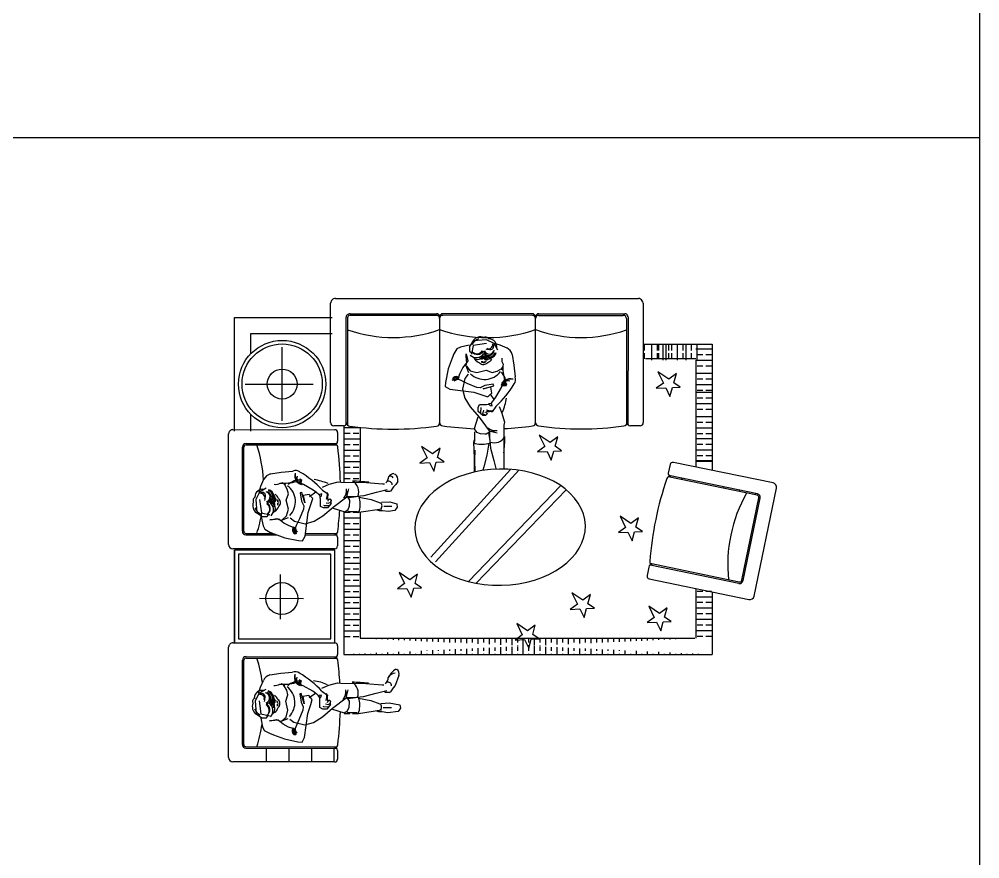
# Model space of a CAD drawing. Header units: millimetres. Extents: x -30782 to 40110, y 35885 to 73818.
# Drawn here: x 34713 to 40110, y 59161 to 63880 of the extents above; entities that cross this region are included whole.
import ezdxf

# ---------------------------------------------------------------- set-up
doc = ezdxf.new("R2010")
doc.units = ezdxf.units.MM
doc.layers.add('www.cad-blocks.net', color=7, linetype='Continuous')

# ---------------------------------------------------------------- blocks, each defined once
blk = doc.blocks.new('A$C6974106A')
h = blk.add_hatch()
h.set_pattern_fill('BRASS', color=256, scale=10, angle=180, style=0)
h.set_pattern_definition([(180, (3011.95, -3920.034), (-8e-15, -63.5), []), (180, (3011.95, -3951.784), (-8e-15, -63.5), [31.75, -15.875])])
edge = h.paths.add_edge_path()
edge.add_line((1910.4, 739.1), (1910.4, 2620.5))
edge.add_line((2001.1, 648.3), (2001.1, 2716.5))
for p, q in [((1674, 2952.8), (1066.4, 3078.6)), ((1037.4, 3059.6), (921.6, 2499.8)), ((1098.5, 2971.9), (995.3, 2473.5)), ((1106.5, 2970.2), (1003.1, 2470.9)), ((1584.7, 2883.8), (1120.9, 2979.7)), ((1586.3, 2891.7), (1122.6, 2987.7)), ((1104.4, 2960.1), (1096.4, 2961.8)), ((1577.2, 2364.1), (1693, 2923.9)), ((1086, 2871.3), (1078, 2872.9)), ((1594.2, 2869.3), (1490.8, 2369.9)), ((1602.2, 2867.6), (1499, 2369.3)), ((1067.6, 2782.4), (1059.6, 2784.1)), ((257.4, 2716.5), (966.4, 2716.5)), ((257.4, 2335.8), (257.4, 2716.5)), ((285.4, 2716.5), (285.4, 2625.8)), ((317.1, 2712.9), (317.1, 2681.1)), ((348.9, 2716.5), (348.9, 2625.8)), ((380.6, 2712.9), (380.6, 2681.1)), ((422.1, 2716.5), (422.1, 2625.8)), ((453.9, 2712.9), (453.9, 2681.1)), ((485.6, 2716.5), (485.6, 2625.8)), ((517.4, 2712.9), (517.4, 2681.1)), ((529.2, 2716.5), (529.2, 2625.8)), ((561, 2712.9), (561, 2681.1)), ((592.7, 2716.5), (592.7, 2625.8)), ((624.5, 2712.9), (624.5, 2681.1)), ((665.9, 2716.5), (665.9, 2625.8)), ((697.7, 2712.9), (697.7, 2681.1)), ((729.4, 2716.5), (729.4, 2625.8)), ((761.2, 2712.9), (761.2, 2681.1)), ((788.7, 2716.5), (788.7, 2625.8)), ((820.4, 2712.9), (820.4, 2681.1)), ((853, 2716.5), (853, 2625.8)), ((884.7, 2712.9), (884.7, 2681.1)), ((912.2, 2716.5), (912.2, 2625.8)), ((916.5, 2716.5), (916.5, 2625.8)), ((1646.7, 2712.9), (1646.7, 2681.1)), ((1650.1, 2716.5), (2001.1, 2716.5)), ((1678.5, 2716.5), (1678.5, 2625.8)), ((1710.2, 2712.9), (1710.2, 2681.1)), ((1742, 2716.5), (1742, 2625.8)), ((1773.7, 2712.9), (1773.7, 2681.1)), ((1805.5, 2716.5), (1805.5, 2625.8)), ((1837.2, 2712.9), (1837.2, 2681.1)), ((1869, 2716.5), (1869, 2625.8)), ((1900.7, 2712.9), (1900.7, 2681.1)), ((2001.1, 648.3), (2001.1, 2716.5)), ((317.1, 2665.2), (317.1, 2633.5)), ((380.6, 2665.2), (380.6, 2633.5)), ((453.9, 2665.2), (453.9, 2633.5)), ((517.4, 2665.2), (517.4, 2633.5)), ((561, 2665.2), (561, 2633.5)), ((624.5, 2665.2), (624.5, 2633.5)), ((697.7, 2665.2), (697.7, 2633.5)), ((761.2, 2665.2), (761.2, 2633.5)), ((820.4, 2665.2), (820.4, 2633.5)), ((884.7, 2665.2), (884.7, 2633.5)), ((1646.7, 2665.2), (1646.7, 2633.5)), ((1710.2, 2665.2), (1710.2, 2633.5)), ((1773.7, 2665.2), (1773.7, 2633.5)), ((1837.2, 2665.2), (1837.2, 2633.5)), ((1900.7, 2665.2), (1900.7, 2633.5)), ((257.4, 2632), (348.1, 2632)), ((261, 2600.3), (292.7, 2600.3)), ((308.6, 2600.3), (340.3, 2600.3)), ((337.3, 2343.7), (337.3, 2625.8)), ((348.1, 2625.8), (947.6, 2625.8)), ((1631.3, 2625.8), (1910.4, 2625.8)), ((1910.4, 739.1), (1910.4, 2620.5)), ((257.4, 2568.5), (348.1, 2568.5)), ((261, 2552), (292.7, 2552)), ((308.6, 2552), (340.3, 2552)), ((499.5, 2538.4), (474.4, 2502)), ((501.5, 2494.4), (499.5, 2538.4)), ((1019.1, 2547.8), (1011.1, 2549.5)), ((257.4, 2520.3), (348.1, 2520.3)), ((261, 2488.5), (292.7, 2488.5)), ((308.6, 2488.5), (340.3, 2488.5)), ((474.4, 2502), (422.5, 2516.6)), ((422.5, 2516.6), (454.4, 2473)), ((551.9, 2480.3), (501.5, 2494.4)), ((1816.6, 2486.7), (1791.5, 2450.3)), ((1818.6, 2442.7), (1816.6, 2486.7)), ((257.4, 2456.8), (348.1, 2456.8)), ((257.4, 2439.4), (348.1, 2439.4)), ((261, 2471.1), (292.7, 2471.1)), ((308.6, 2471.1), (340.3, 2471.1)), ((454.4, 2473), (412.7, 2412.5)), ((412.7, 2412.5), (476.1, 2443.4)), ((476.1, 2443.4), (505.6, 2403.1)), ((503.2, 2456.6), (551.9, 2480.3)), ((505.6, 2403.1), (503.2, 2456.6)), ((934.3, 2480.5), (982.2, 2470.6)), ((1739.6, 2464.8), (1771.5, 2421.3)), ((1791.5, 2450.3), (1739.6, 2464.8)), ((1869, 2428.6), (1818.6, 2442.7)), ((257.4, 2375.9), (348.1, 2375.9)), ((261, 2415.3), (292.7, 2415.3)), ((261, 2407.6), (292.7, 2407.6)), ((308.6, 2415.3), (340.3, 2415.3)), ((308.6, 2407.6), (340.3, 2407.6)), ((1771.5, 2421.3), (1729.8, 2360.7)), ((1729.8, 2360.7), (1793.2, 2391.6)), ((1793.2, 2391.6), (1822.7, 2351.3)), ((1820.3, 2404.8), (1869, 2428.6)), ((1822.7, 2351.3), (1820.3, 2404.8)), ((26.3, 2330.4), (697.6, 2330.4)), ((261, 2334.4), (292.7, 2334.4)), ((308.6, 2334.4), (340.3, 2334.4)), ((1310.5, 2325.8), (1285.4, 2289.4)), ((1312.4, 2281.8), (1310.5, 2325.8)), ((1509.9, 2361.4), (1557.9, 2351.4)), ((0, 600.9), (0.2, 2303.4)), ((715.8, 2312.2), (715.8, 2258)), ((1233.5, 2303.9), (1265.4, 2260.4)), ((1285.4, 2289.4), (1233.5, 2303.9)), ((1362.9, 2267.7), (1312.4, 2281.8)), ((1314.1, 2243.9), (1362.9, 2267.7)), ((86.3, 1743.4), (86.3, 2226.3)), ((95.4, 1743), (95.4, 2217.2)), ((104.5, 2244.5), (708.9, 2244.4)), ((113.6, 2235.4), (710, 2235.3)), ((1265.4, 2260.4), (1223.6, 2199.8)), ((1223.6, 2199.8), (1287.1, 2230.7)), ((1287.1, 2230.7), (1316.6, 2190.4)), ((1316.6, 2190.4), (1314.1, 2243.9)), ((1741.8, 2055.7), (1716.7, 2019.3)), ((1743.8, 2011.7), (1741.8, 2055.7)), ((1664.9, 2033.8), (1696.7, 1990.2)), ((1716.7, 2019.3), (1664.9, 2033.8)), ((1794.2, 1997.5), (1743.8, 2011.7)), ((1745.5, 1973.8), (1794.2, 1997.5)), ((1696.7, 1990.2), (1655, 1929.7)), ((1655, 1929.7), (1718.4, 1960.6)), ((1718.4, 1960.6), (1747.9, 1920.3)), ((1747.9, 1920.3), (1745.5, 1973.8)), ((1075.2, 1897), (1601.2, 1392.3)), ((779.1, 1849.9), (811, 1806.3)), ((831, 1835.3), (779.1, 1849.9)), ((856.1, 1871.7), (831, 1835.3)), ((858.1, 1827.8), (856.1, 1871.7)), ((1052.4, 1866.2), (1591.5, 1349)), ((811, 1806.3), (769.3, 1745.8)), ((908.5, 1813.6), (858.1, 1827.8)), ((859.8, 1789.9), (908.5, 1813.6)), ((862.2, 1736.4), (859.8, 1789.9)), ((769.3, 1745.8), (832.7, 1776.7)), ((832.7, 1776.7), (862.2, 1736.4)), ((1914.4, 1745.3), (1889.3, 1708.9)), ((1916.3, 1701.3), (1914.4, 1745.3)), ((86.3, 1707.1), (86.2, 1204.2)), ((95.4, 1707.5), (95.3, 1204.2)), ((698.7, 1725.2), (103, 1725.2)), ((1869.3, 1679.9), (1827.5, 1619.3)), ((1837.4, 1723.4), (1869.3, 1679.9)), ((1889.3, 1708.9), (1837.4, 1723.4)), ((1966.8, 1687.2), (1916.3, 1701.3)), ((1918.1, 1663.4), (1966.8, 1687.2)), ((966.5, 1631.7), (1481.2, 1162.3)), ((1827.5, 1619.3), (1891, 1650.3)), ((1891, 1650.3), (1920.5, 1609.9)), ((1920.5, 1609.9), (1918.1, 1663.4)), ((315, 1594), (376, 1603.3)), ((376, 1603.3), (441.9, 1609.8)), ((961.4, 1583.9), (1453.7, 1136)), ((251.5, 1492), (261.8, 1525)), ((291.5, 1512.9), (254.4, 1491.7)), ((261.8, 1525), (278.3, 1563.5)), ((389.4, 1538.6), (379.1, 1542.7)), ((400.9, 1534.8), (379.6, 1543.8)), ((393.5, 1535.3), (389.4, 1538.6)), ((410, 1508.5), (393.5, 1535.3)), ((467.1, 1545.3), (458.5, 1552.8)), ((471.6, 1541.1), (467.1, 1545.3)), ((477.3, 1537.3), (471.6, 1541.1)), ((478.6, 1548.1), (474.8, 1551.9)), ((474.8, 1551.9), (476.7, 1539.8)), ((476.7, 1539.8), (487.6, 1533.8)), ((487.6, 1533.8), (477.3, 1537.3)), ((483, 1541.1), (478.6, 1548.1)), ((484.3, 1564.6), (479.9, 1564)), ((479.9, 1564), (481.8, 1551.9)), ((501.3, 1533.7), (480.9, 1540.2)), ((481.8, 1551.9), (483, 1544.9)), ((483, 1544.9), (483, 1541.1)), ((484.3, 1543), (484.3, 1564.6)), ((494.6, 1533.8), (484.3, 1543)), ((489.4, 1560.2), (486.2, 1543.6)), ((486.2, 1543.6), (488.1, 1538.5)), ((488.1, 1538.5), (494.6, 1533.8)), ((488.8, 1549.4), (489.4, 1555.7)), ((489.4, 1540.4), (488.8, 1549.4)), ((489.4, 1555.7), (492, 1560.8)), ((492, 1560.8), (489.4, 1560.2)), ((556, 1501.9), (501.3, 1533.7)), ((606.9, 1519.9), (645.3, 1536.1)), ((645.3, 1536.1), (694.9, 1550)), ((694.9, 1550), (713.1, 1547.4)), ((713.1, 1547.4), (854.4, 1546.3)), ((854.4, 1546.3), (957, 1546)), ((254.4, 1491.7), (233.2, 1449.3)), ((403.8, 1446.7), (416.2, 1481.7)), ((416.2, 1481.7), (410, 1508.5)), ((491.5, 1489.8), (483.1, 1487)), ((483.1, 1487), (489.8, 1440.4)), ((508.3, 1430.9), (491.5, 1489.8)), ((533.5, 1478.6), (499.9, 1473)), ((499.9, 1473), (508.3, 1430.9)), ((553.2, 1456.2), (533.5, 1478.6)), ((535.6, 1467.3), (570.9, 1492.5)), ((573.4, 1488.9), (556, 1501.9)), ((604.7, 1480.9), (590.7, 1478.1)), ((590.7, 1478.1), (593.5, 1461.2)), ((594.9, 1463.2), (601.9, 1469.7)), ((596.3, 1450), (594.9, 1463.2)), ((601.9, 1469.7), (604.7, 1480.9)), ((607.5, 1502.8), (638.6, 1481.1)), ((632.3, 1463.7), (628.3, 1449.9)), ((629.5, 1489.4), (638.9, 1477.8)), ((629.5, 1451.3), (633.1, 1458.3)), ((630.9, 1487.4), (633.8, 1479)), ((633.8, 1479), (632.3, 1463.7)), ((632.8, 1469.1), (639.9, 1446.7)), ((633.1, 1458.3), (636.8, 1463.8)), ((638.6, 1481.1), (635.6, 1460.1)), ((637.1, 1476.9), (636.5, 1461.9)), ((667.3, 1407.6), (744.3, 1464.4)), ((744.3, 1464.4), (755.7, 1510)), ((762, 1446.7), (745.5, 1471.4)), ((750, 1466.3), (782.2, 1466.3)), ((755.2, 1461.4), (811.4, 1469.4)), ((782.2, 1466.3), (841.1, 1472)), ((813.5, 1463.4), (881.4, 1450.8)), ((841.1, 1472), (911.7, 1491)), ((911.7, 1491), (956.9, 1502.4)), ((233.2, 1449.3), (238.5, 1375)), ((254.4, 1449.3), (265, 1375)), ((416.1, 1395.8), (403.8, 1446.7)), ((489.8, 1440.4), (502.6, 1414.5)), ((502.6, 1414.5), (500.6, 1395.2)), ((527.9, 1377.6), (544.8, 1428.1)), ((544.8, 1428.1), (553.2, 1456.2)), ((596.3, 1427.6), (596.3, 1450)), ((596.3, 1410.7), (596.3, 1427.6)), ((613.2, 1402.3), (596.3, 1410.7)), ((609.7, 1358.1), (667.3, 1407.6)), ((612.7, 1418.3), (617, 1417.1)), ((617, 1417.1), (638.6, 1415.6)), ((627.9, 1432), (643.6, 1428.7)), ((655.9, 1427.8), (635.6, 1402.3)), ((638.6, 1415.6), (644.7, 1415.3)), ((639.5, 1440), (640.4, 1443.9)), ((639.9, 1446.7), (644, 1449.2)), ((651.2, 1430.7), (643.6, 1428.7)), ((644, 1449.2), (647.2, 1452.5)), ((647.2, 1452.5), (649.8, 1452.8)), ((649.8, 1452.8), (651.6, 1451.7)), ((655.6, 1444.8), (651.2, 1430.7)), ((651.6, 1451.7), (655.6, 1444.8)), ((655.9, 1427.8), (655.6, 1444.8)), ((751.7, 1393.1), (759.9, 1413.7)), ((759.9, 1413.7), (762, 1440.5)), ((762, 1440.5), (762, 1446.7)), ((881.4, 1450.8), (947.2, 1434.3)), ((947.2, 1434.3), (965.8, 1428.2)), ((238.5, 1375), (270.3, 1353.8)), ((263.9, 1352), (274.2, 1302.5)), ((265, 1375), (312.7, 1364.4)), ((270.3, 1353.8), (296.8, 1353.8)), ((296.8, 1353.8), (307.4, 1369.7)), ((381.9, 1336.4), (406.4, 1357.3)), ((406.4, 1357.3), (416.1, 1395.8)), ((500.6, 1395.2), (477.9, 1340.9)), ((509.5, 1243.1), (527.9, 1377.6)), ((560.3, 1327.2), (609.7, 1358.1)), ((624.4, 1402.3), (613.2, 1402.3)), ((635.6, 1402.3), (624.4, 1402.3)), ((667.3, 1401.4), (733.2, 1380.8)), ((733.2, 1380.8), (751.7, 1393.1)), ((749.6, 1382.8), (805.2, 1382.8)), ((806.5, 1377.3), (899, 1380.7)), ((852.6, 1383.7), (909.1, 1382.9)), ((899, 1380.7), (946.8, 1380.7)), ((909.1, 1382.9), (975.1, 1383.6)), ((946.8, 1380.7), (976.3, 1380.7)), ((274.2, 1302.5), (283.7, 1282.4)), ((312, 1335.5), (351.2, 1343.9)), ((326, 1335.5), (312, 1335.5)), ((361.8, 1339), (326, 1335.5)), ((351.2, 1343.9), (362.5, 1337.9)), ((390.2, 1316.6), (361.8, 1339)), ((362.5, 1337.9), (378, 1333.8)), ((378, 1333.8), (416.9, 1348.6)), ((419.6, 1301.1), (390.2, 1316.6)), ((444.1, 1292.9), (419.6, 1301.1)), ((426.2, 1346.1), (449.9, 1328.2)), ((449.9, 1328.2), (511, 1313.8)), ((460, 1303.1), (455, 1287.8)), ((477.9, 1340.9), (460, 1303.1)), ((511, 1313.8), (560.3, 1327.2)), ((283.7, 1282.4), (312.2, 1265.9)), ((312.2, 1265.9), (335.4, 1257.1)), ((335.4, 1257.1), (396.1, 1234.5)), ((460.6, 1257), (449.4, 1293.4)), ((455, 1287.8), (455, 1276.6)), ((455, 1276.6), (460.6, 1257)), ((495.6, 1216.9), (509.5, 1243.1)), ((396.1, 1234.5), (472.7, 1218.6)), ((472.7, 1218.6), (495.6, 1216.9)), ((894.3, 1174.4), (842.4, 1189)), ((842.4, 1189), (874.3, 1145.4)), ((919.4, 1210.8), (894.3, 1174.4)), ((921.3, 1166.8), (919.4, 1210.8)), ((86.2, 682.5), (86.2, 1167.9)), ((95.3, 1149.9), (86.2, 1149.9)), ((95.3, 682.5), (95.3, 1167.9)), ((104.4, 1186.1), (699.7, 1186)), ((874.3, 1145.4), (832.5, 1084.8)), ((971.8, 1152.7), (921.3, 1166.8)), ((923, 1129), (971.8, 1152.7)), ((832.5, 1084.8), (896, 1115.8)), ((896, 1115.8), (925.5, 1075.4)), ((925.5, 1075.4), (923, 1129)), ((1626.8, 1084.4), (1601.7, 1048)), ((1628.8, 1040.4), (1626.8, 1084.4)), ((95.3, 1059.1), (86.2, 1059.1)), ((1549.8, 1062.5), (1581.7, 1019)), ((1601.7, 1048), (1549.8, 1062.5)), ((1679.2, 1026.3), (1628.8, 1040.4)), ((1630.5, 1002.5), (1679.2, 1026.3)), ((95.3, 992.9), (86.2, 992.9)), ((1581.7, 1019), (1540, 958.4)), ((1540, 958.4), (1603.4, 989.3)), ((1603.4, 989.3), (1632.9, 949)), ((1632.9, 949), (1630.5, 1002.5)), ((985.3, 929.6), (987.4, 935.5)), ((1028.5, 951.5), (1046.6, 939.4)), ((1046.6, 939.4), (1059.5, 927)), ((1059.5, 927), (1081.8, 912.5)), ((1143.1, 905.7), (1154.4, 944.8)), ((1154.4, 944.8), (1172.9, 947.9)), ((1168.8, 871.7), (1168.8, 918.1)), ((1172.9, 947.9), (1191.4, 934.5)), ((1191.4, 934.5), (1198.6, 897.5)), ((2083.8, 940.1), (2085.9, 945.9)), ((2119.1, 956.6), (2176.8, 936.7)), ((2176.8, 936.7), (2189.7, 924.3)), ((2189.7, 924.3), (2212, 909.7)), ((2273.3, 903), (2284.6, 963.2)), ((2284.6, 963.2), (2303.1, 966.3)), ((2303.1, 966.3), (2321.6, 952.9)), ((2321.6, 952.9), (2328.9, 894.7)), ((95.3, 902.2), (86.2, 902.2)), ((1034.1, 774.6), (1042.4, 866)), ((1042.4, 866), (1042.7, 876.1)), ((1089.3, 831.9), (1077.9, 877.1)), ((1085.1, 885.5), (1078.6, 877.5)), ((1081.4, 914.8), (1086.2, 903.9)), ((1085, 906), (1085.1, 885.5)), ((1146.2, 860.4), (1143.1, 905.7)), ((1198.6, 897.5), (1194.5, 865.6)), ((1194.5, 865.6), (1194.5, 848.1)), ((2172.6, 863.3), (2172.9, 873.4)), ((2219.5, 829.2), (2208.2, 874.3)), ((2215.4, 882.8), (2208.8, 874.8)), ((2211.6, 912.1), (2216.4, 901.2)), ((2215.2, 903.2), (2215.4, 882.8)), ((2276.4, 857.7), (2273.3, 903)), ((2299, 869), (2299, 915.3)), ((2328.9, 894.7), (2324.7, 862.8)), ((95.3, 827.7), (86.2, 827.7)), ((1108.3, 761.3), (1089.3, 831.9)), ((1129.6, 801.6), (1148.5, 852.9)), ((1202.4, 732.2), (1183, 861.5)), ((1194.5, 848.1), (1190.4, 835.7)), ((2164.3, 771.9), (2172.6, 863.3)), ((2238.5, 758.5), (2219.5, 829.2)), ((2259.8, 798.8), (2278.7, 850.1)), ((2332.6, 729.4), (2313.2, 858.8)), ((2324.7, 845.3), (2320.6, 833)), ((2324.7, 862.8), (2324.7, 845.3)), ((1033, 633.3), (1034.1, 774.6)), ((1114, 702.4), (1108.3, 761.3)), ((1117, 733.7), (1129.6, 801.6)), ((2163.2, 630.6), (2164.3, 771.9)), ((2244.2, 699.7), (2238.5, 758.5)), ((2247.2, 731), (2259.8, 798.8)), ((95.3, 737), (86.2, 737)), ((724.5, 739.1), (1033.8, 739.1)), ((726, 648.3), (726, 739.1)), ((757.7, 699.6), (757.7, 731.3)), ((789.5, 648.3), (789.5, 739.1)), ((821.2, 699.6), (821.2, 731.3)), ((853, 648.3), (853, 739.1)), ((884.7, 699.6), (884.7, 731.3)), ((916.5, 648.3), (916.5, 739.1)), ((948.2, 699.6), (948.2, 731.3)), ((980, 648.3), (980, 739.1)), ((1011.7, 699.6), (1011.7, 731.3)), ((1119, 675.4), (1111, 731.6)), ((1114, 670.2), (1114, 702.4)), ((1197.5, 669.8), (1197.5, 725.4)), ((1202.2, 699.6), (1202.2, 731.3)), ((1202.6, 739.1), (1910.4, 739.1)), ((1234, 648.3), (1234, 739.1)), ((1265.7, 699.6), (1265.7, 731.3)), ((1297.5, 648.3), (1297.5, 739.1)), ((1329.2, 699.6), (1329.2, 731.3)), ((1361, 648.3), (1361, 739.1)), ((1392.7, 699.6), (1392.7, 731.3)), ((1424.5, 648.3), (1424.5, 739.1)), ((1456.2, 699.6), (1456.2, 731.3)), ((1488, 648.3), (1488, 739.1)), ((1519.7, 699.6), (1519.7, 731.3)), ((1551.5, 648.3), (1551.5, 739.1)), ((1583.2, 699.6), (1583.2, 731.3)), ((1615, 648.3), (1615, 739.1)), ((1646.7, 699.6), (1646.7, 731.3)), ((1678.5, 648.3), (1678.5, 739.1)), ((1710.2, 699.6), (1710.2, 731.3)), ((1742, 648.3), (1742, 739.1)), ((1773.7, 699.6), (1773.7, 731.3)), ((1805.5, 648.3), (1805.5, 739.1)), ((1837.2, 699.6), (1837.2, 731.3)), ((1869, 648.3), (1869, 739.1)), ((1900.7, 699.6), (1900.7, 731.3)), ((2249.2, 672.6), (2241.2, 728.9)), ((2327.7, 667.1), (2327.7, 722.7)), ((2332.4, 696.8), (2332.4, 728.6)), ((108.9, 668.9), (711.7, 668.9)), ((108.9, 659.8), (710.6, 659.8)), ((716.6, 648.3), (1033.1, 648.3)), ((757.7, 652), (757.7, 683.7)), ((821.2, 652), (821.2, 683.7)), ((884.7, 652), (884.7, 683.7)), ((948.2, 652), (948.2, 683.7)), ((1011.7, 652), (1011.7, 683.7)), ((1115.9, 664.5), (1070.4, 675.9)), ((1133.7, 682.2), (1109, 665.7)), ((1172.8, 587.5), (1115.9, 664.5)), ((1139.9, 682.2), (1133.7, 682.2)), ((1166.6, 680.1), (1139.9, 682.2)), ((1187.2, 671.9), (1166.6, 680.1)), ((1179, 587.5), (1199.6, 653.4)), ((1199.6, 653.4), (1187.2, 671.9)), ((1198, 648.3), (2001.1, 648.3)), ((1202.2, 652), (1202.2, 683.7)), ((1265.7, 652), (1265.7, 683.7)), ((1329.2, 652), (1329.2, 683.7)), ((1392.7, 652), (1392.7, 683.7)), ((1456.2, 652), (1456.2, 683.7)), ((1519.7, 652), (1519.7, 683.7)), ((1583.2, 652), (1583.2, 683.7)), ((1646.7, 652), (1646.7, 683.7)), ((1710.2, 652), (1710.2, 683.7)), ((1773.7, 652), (1773.7, 683.7)), ((1837.2, 652), (1837.2, 683.7)), ((1900.7, 652), (1900.7, 683.7)), ((2246.1, 661.7), (2200.6, 673.1)), ((2263.9, 679.5), (2239.2, 663)), ((2244.2, 667.4), (2244.2, 699.7)), ((2303, 584.8), (2246.1, 661.7)), ((2270.1, 679.5), (2263.9, 679.5)), ((2296.8, 677.4), (2270.1, 679.5)), ((2317.4, 669.2), (2296.8, 677.4)), ((2309.2, 584.8), (2329.8, 650.6)), ((2329.8, 650.6), (2317.4, 669.2)), ((2332.4, 649.2), (2332.4, 681)), ((716.7, 646.2), (716.7, 591.7)), ((737.6, 25), (738, 596.6)), ((754.4, 612.9), (803.4, 612.8)), ((815.2, 98.4), (815.6, 607.3)), ((823.4, 98.4), (823.8, 608.3)), ((1030.4, 615.1), (1033, 633.3)), ((1044.3, 565.5), (1030.4, 615.1)), ((1321.7, 431.8), (1321.8, 607.9)), ((1329.9, 430.7), (1330, 606.9)), ((1342.3, 612.4), (1391.2, 612.4)), ((1407.6, 596.1), (1407.1, 24.5)), ((1415.3, 596.6), (1415.3, 33.8)), ((1936.3, 596.6), (1415.3, 596.6)), ((1935.9, 25), (1936.3, 596.6)), ((1936.3, 33.8), (1936.3, 596.6)), ((1952.7, 612.9), (2001.6, 612.8)), ((2013.5, 98.4), (2013.9, 607.3)), ((2021.7, 98.4), (2022.1, 608.3)), ((2160.6, 612.3), (2163.2, 630.6)), ((2174.5, 562.7), (2160.6, 612.3)), ((2519.7, 98), (2520.1, 607.9)), ((2527.9, 98), (2528.3, 606.9)), ((2605.8, 594.4), (2528.3, 594.4)), ((2540.5, 612.4), (2589.5, 612.4)), ((2605.8, 596.1), (2605.4, 24.5)), ((698.5, 573.6), (27.2, 573.7)), ((1060.5, 527.1), (1044.3, 565.5)), ((1077.6, 527.7), (1099.2, 558.8)), ((1091, 549.7), (1102.6, 559.1)), ((1093, 551.1), (1101.4, 554)), ((1099.2, 558.8), (1120.3, 555.8)), ((1101.4, 554), (1116.6, 552.5)), ((1103.5, 557.3), (1118.5, 556.7)), ((1111.3, 553.1), (1133.7, 560.1)), ((1122.1, 553.3), (1116.6, 557)), ((1116.6, 552.5), (1130.4, 548.5)), ((1129.1, 549.7), (1122.1, 553.3)), ((1127.5, 570), (1128.6, 571.8)), ((1127.9, 567.4), (1127.5, 570)), ((1131.2, 564.2), (1127.9, 567.4)), ((1128.6, 571.8), (1135.5, 575.8)), ((1133.7, 560.1), (1131.2, 564.2)), ((1152.6, 576.2), (1135.5, 575.8)), ((1135.5, 575.8), (1149.7, 571.4)), ((1140.4, 559.7), (1136.4, 560.7)), ((1148.4, 548.2), (1151.6, 563.8)), ((1149.7, 571.4), (1151.6, 563.8)), ((1152.6, 576.2), (1178.1, 555.8)), ((1163.3, 537.2), (1164.8, 558.8)), ((1164.8, 558.8), (1165.1, 564.9)), ((1222.2, 529.9), (1172.8, 587.5)), ((1178.1, 555.8), (1178.1, 544.6)), ((1178.1, 544.6), (1178.1, 533.4)), ((1437.7, 574.2), (1437.7, 56.2)), ((1913.9, 574.2), (1437.7, 574.2)), ((1913.9, 56.2), (1913.9, 574.2)), ((2190.7, 524.3), (2174.5, 562.7)), ((2207.8, 525), (2229.4, 556.1)), ((2221.2, 546.9), (2232.8, 556.4)), ((2223.2, 548.3), (2231.6, 551.2)), ((2229.4, 556.1), (2250.5, 553)), ((2231.6, 551.2), (2246.8, 549.8)), ((2233.7, 554.6), (2248.7, 554)), ((2241.5, 550.3), (2263.9, 557.3)), ((2252.3, 550.6), (2246.8, 554.2)), ((2246.8, 549.8), (2260.7, 545.8)), ((2259.3, 546.9), (2252.3, 550.6)), ((2257.7, 567.2), (2258.8, 569)), ((2258.1, 564.7), (2257.7, 567.2)), ((2261.4, 561.4), (2258.1, 564.7)), ((2258.8, 569), (2265.7, 573)), ((2263.9, 557.3), (2261.4, 561.4)), ((2282.8, 573.4), (2265.7, 573)), ((2265.7, 573), (2279.9, 568.7)), ((2270.6, 557), (2266.6, 557.9)), ((2278.6, 545.4), (2281.9, 561)), ((2279.9, 568.7), (2281.9, 561)), ((2282.8, 573.4), (2308.3, 553)), ((2293.5, 534.4), (2295, 556.1)), ((2295, 556.1), (2295.3, 562.2)), ((2352.4, 527.1), (2303, 584.8)), ((2308.3, 553), (2308.3, 541.8)), ((2308.3, 541.8), (2308.3, 530.6)), ((1091.5, 493.7), (1078.5, 476.2)), ((1113.1, 455.8), (1087.9, 491.1)), ((1110.7, 522.1), (1099.5, 525)), ((1099.5, 525), (1102.3, 510.9)), ((1102.3, 510.9), (1119.1, 513.7)), ((1117.1, 515.2), (1110.7, 522.1)), ((1130.4, 516.5), (1117.1, 515.2)), ((1152.8, 516.5), (1130.4, 516.5)), ((1169.6, 516.5), (1152.8, 516.5)), ((1162.1, 532.9), (1163.3, 537.2)), ((1178.1, 533.4), (1169.6, 516.5)), ((1253.1, 480.5), (1222.2, 529.9)), ((2221.7, 490.9), (2208.7, 473.4)), ((2243.3, 453.1), (2218.1, 488.3)), ((2240.9, 519.4), (2229.7, 522.2)), ((2229.7, 522.2), (2232.5, 508.2)), ((2232.5, 508.2), (2249.3, 511)), ((2247.3, 512.4), (2240.9, 519.4)), ((2260.6, 513.8), (2247.3, 512.4)), ((2283, 513.8), (2260.6, 513.8)), ((2299.8, 513.8), (2283, 513.8)), ((2292.3, 530.2), (2293.5, 534.4)), ((2308.3, 530.6), (2299.8, 513.8)), ((2383.3, 477.7), (2352.4, 527.1)), ((481.5, 94.3), (481.5, 475.9)), ((1078.5, 476.2), (1046.7, 421.5)), ((1124.2, 473.4), (1101.8, 453.7)), ((1101.8, 453.7), (1107.4, 420.1)), ((1152.3, 465), (1124.2, 473.4)), ((1202.8, 448.1), (1152.3, 465)), ((1337.3, 429.7), (1202.8, 448.1)), ((1266.6, 431.2), (1253.1, 480.5)), ((2208.7, 473.4), (2176.9, 418.7)), ((2254.4, 470.6), (2232, 451)), ((2232, 451), (2237.6, 417.3)), ((2282.5, 462.2), (2254.4, 470.6)), ((2333, 445.4), (2282.5, 462.2)), ((2467.5, 426.9), (2333, 445.4)), ((2396.8, 428.4), (2383.3, 477.7)), ((2605.7, 467.4), (2528.2, 467.4)), ((1037.4, 404.5), (1015.7, 404.5)), ((1015.7, 404.5), (1016.4, 400.1)), ((1016.4, 400.1), (1028.5, 402)), ((1024.7, 409.6), (1019.6, 412.2)), ((1019.6, 412.2), (1020.2, 409.6)), ((1020.2, 409.6), (1036.7, 406.4)), ((1031, 409), (1024.7, 409.6)), ((1035.1, 387.3), (1027.6, 378.7)), ((1028.5, 402), (1035.5, 403.3)), ((1032.3, 398.8), (1028.5, 395)), ((1028.5, 395), (1040.6, 396.9)), ((1039.9, 409.6), (1031, 409)), ((1039.3, 403.3), (1032.3, 398.8)), ((1039.3, 391.8), (1035.1, 387.3)), ((1035.5, 403.3), (1039.3, 403.3)), ((1036.7, 406.4), (1041.8, 408.3)), ((1046.5, 414.8), (1037.4, 404.5)), ((1043.1, 397.5), (1039.3, 391.8)), ((1046.7, 421.5), (1040.2, 401.1)), ((1040.6, 396.9), (1046.5, 407.8)), ((1041.8, 408.3), (1046.5, 414.8)), ((1046.5, 407.8), (1043.1, 397.5)), ((1149.5, 428.5), (1090.5, 411.7)), ((1090.5, 411.7), (1093.3, 403.3)), ((1093.3, 403.3), (1140, 410)), ((1107.4, 420.1), (1149.5, 428.5)), ((1140, 410), (1165.9, 422.8)), ((1165.9, 422.8), (1185.1, 420.8)), ((1185.1, 420.8), (1239.4, 398.1)), ((1239.4, 398.1), (1277.3, 380.2)), ((1252.1, 370.2), (1266.6, 431.2)), ((1277.3, 380.2), (1292.6, 375.2)), ((1323.4, 380.8), (1286.9, 369.6)), ((1303.8, 375.2), (1323.4, 380.8)), ((1321.7, 370.3), (1321.7, 380.3)), ((1363.5, 415.8), (1337.3, 429.7)), ((1345.9, 316.3), (1361.8, 392.9)), ((1361.8, 392.9), (1363.5, 415.8)), ((1688.8, 421.8), (1687.1, 173.5)), ((2145.9, 401.8), (2146.6, 397.3)), ((2167.6, 401.8), (2145.9, 401.8)), ((2146.6, 397.3), (2158.7, 399.2)), ((2149.8, 409.4), (2150.4, 406.9)), ((2154.9, 406.9), (2149.8, 409.4)), ((2150.4, 406.9), (2166.9, 403.7)), ((2161.2, 406.2), (2154.9, 406.9)), ((2165.3, 384.6), (2157.8, 376)), ((2158.7, 399.2), (2165.7, 400.5)), ((2162.5, 396.1), (2158.7, 392.2)), ((2158.7, 392.2), (2170.8, 394.1)), ((2170.1, 406.9), (2161.2, 406.2)), ((2169.5, 400.5), (2162.5, 396.1)), ((2169.5, 389.1), (2165.3, 384.6)), ((2165.7, 400.5), (2169.5, 400.5)), ((2166.9, 403.7), (2172, 405.6)), ((2176.7, 412), (2167.6, 401.8)), ((2173.3, 394.8), (2169.5, 389.1)), ((2176.9, 418.7), (2170.4, 398.4)), ((2170.8, 394.1), (2176.7, 405)), ((2172, 405.6), (2176.7, 412)), ((2176.7, 405), (2173.3, 394.8)), ((2279.7, 425.8), (2220.7, 408.9)), ((2220.7, 408.9), (2223.5, 400.5)), ((2223.5, 400.5), (2270.2, 407.2)), ((2237.6, 417.3), (2279.7, 425.8)), ((2270.2, 407.2), (2296.1, 420.1)), ((2296.1, 420.1), (2315.3, 418)), ((2315.3, 418), (2369.7, 395.4)), ((2369.7, 395.4), (2407.5, 377.5)), ((2382.3, 367.4), (2396.8, 428.4)), ((2453.6, 378.1), (2417.1, 366.9)), ((2434, 372.5), (2453.6, 378.1)), ((2493.7, 413), (2467.5, 426.9)), ((2476.1, 313.6), (2492, 390.2)), ((2492, 390.2), (2493.7, 413)), ((977.1, 296.2), (970.6, 362.1)), ((1071.9, 330.2), (1045.1, 313.8)), ((1098.7, 336.4), (1071.9, 330.2)), ((1133.7, 324), (1098.7, 336.4)), ((1184.6, 336.3), (1133.7, 324)), ((1223, 326.6), (1184.6, 336.3)), ((1243.9, 302.1), (1223, 326.6)), ((1246.6, 298.2), (1231.8, 337.1)), ((1234.3, 346.4), (1252.1, 370.2)), ((1279.3, 339.8), (1263.8, 310.4)), ((1287.5, 364.3), (1279.3, 339.8)), ((1292.6, 375.2), (1303.8, 375.2)), ((2107.3, 293.5), (2100.8, 359.3)), ((2202.1, 327.5), (2175.3, 311)), ((2228.9, 333.6), (2202.1, 327.5)), ((2263.9, 321.3), (2228.9, 333.6)), ((2314.8, 333.5), (2263.9, 321.3)), ((2353.3, 323.9), (2314.8, 333.5)), ((2374.1, 299.4), (2353.3, 323.9)), ((2376.8, 295.4), (2362, 334.3)), ((2364.5, 343.7), (2382.3, 367.4)), ((2409.5, 337.1), (2394, 307.7)), ((2407.5, 377.5), (2422.8, 372.5)), ((2417.7, 361.6), (2409.5, 337.1)), ((2422.8, 372.5), (2434, 372.5)), ((2451.9, 367.6), (2451.9, 377.6)), ((2605.6, 340.4), (2528.1, 340.4)), ((688.6, 301.4), (274.4, 301.4)), ((986.3, 235.2), (977.1, 296.2)), ((1045.6, 321.1), (1036.6, 299.8)), ((1041.8, 309.6), (1037.7, 299.3)), ((1045.1, 313.8), (1041.8, 309.6)), ((1236.5, 271.4), (1242.5, 282.7)), ((1244.9, 232.2), (1236.5, 271.4)), ((1263.8, 310.4), (1241.4, 282)), ((1241.4, 282), (1244.9, 246.2)), ((1242.5, 282.7), (1246.6, 298.2)), ((1323.3, 255.6), (1345.9, 316.3)), ((1329.6, 98), (1329.7, 273)), ((1803.1, 292.7), (1551.3, 292.7)), ((2116.6, 232.5), (2107.3, 293.5)), ((2175.8, 318.3), (2166.8, 297.1)), ((2172, 306.8), (2167.9, 296.5)), ((2175.3, 311), (2172, 306.8)), ((2366.7, 268.7), (2372.7, 279.9)), ((2394, 307.7), (2371.6, 279.3)), ((2371.6, 279.3), (2375.1, 243.5)), ((2372.7, 279.9), (2376.8, 295.4)), ((2453.5, 252.9), (2476.1, 313.6)), ((1205.3, 185.2), (1215.9, 232.9)), ((1226.5, 217), (1210.6, 227.6)), ((1226.5, 190.5), (1226.5, 217)), ((1244.9, 246.2), (1244.9, 232.2)), ((1297.9, 203.9), (1314.5, 232.4)), ((1314.5, 232.4), (1323.3, 255.6)), ((1321.4, 98), (1321.6, 251.1)), ((2335.5, 182.4), (2346.1, 230.1)), ((2356.8, 214.2), (2340.8, 224.8)), ((2375.1, 229.5), (2366.7, 268.7)), ((2375.1, 243.5), (2375.1, 229.5)), ((2428.1, 201.1), (2444.7, 229.6)), ((2444.7, 229.6), (2453.5, 252.9)), ((1055.4, 182), (1016.9, 198.5)), ((1088.4, 171.7), (1055.4, 182)), ((1067.5, 211.7), (1088.7, 174.6)), ((1088.7, 174.6), (1131.1, 153.4)), ((1131.1, 174.6), (1205.3, 185.2)), ((1205.3, 158.7), (1226.5, 190.5)), ((1228.4, 184.1), (1277.9, 194.4)), ((1277.9, 194.4), (1297.9, 203.9)), ((2185.6, 179.3), (2147.1, 195.8)), ((2218.6, 169), (2185.6, 179.3)), ((2197.7, 208.9), (2218.9, 171.8)), ((2218.9, 171.8), (2261.3, 150.6)), ((2261.3, 171.8), (2335.5, 182.4)), ((2335.5, 155.9), (2356.8, 187.7)), ((2356.8, 187.7), (2356.8, 214.2)), ((2358.6, 181.3), (2408.1, 191.6)), ((2408.1, 191.6), (2428.1, 201.1)), ((2605.5, 213.4), (2528, 213.4)), ((1131.1, 153.4), (1205.3, 158.7)), ((2261.3, 150.6), (2335.5, 155.9)), ((1309.2, 85.8), (835.6, 86.1)), ((1309.2, 77.6), (835.6, 78)), ((1437.7, 56.2), (1913.9, 56.2)), ((2507.5, 85.8), (2033.9, 86.1)), ((2507.4, 77.6), (2033.9, 78)), ((1382.6, 0), (762.1, 0.5)), ((1415.3, 33.8), (1936.3, 33.8)), ((2580.9, 0), (1960.3, 0.5))]:
    blk.add_line(p, q)
for points in [[(745.8, 33.8), (106.9, 33.8), (106.9, 581.9)], [(312.1, 124.5), (197.6, 124.5), (197.6, 581.9)], [(745.9, 124.5), (651, 124.5)], [(1935.9, 33.8), (1415.3, 33.8)]]:
    blk.add_lwpolyline(points)
for centre, radius in [((481.5, 301.4), 245.3), ((481.5, 301.4), 225.3), ((481.5, 301.4), 84.1), ((1687.1, 299.4), 89.3)]:
    blk.add_circle(centre, radius)
for centre, radius, start, end in [((1061.4, 3054.6), 24.5, 78.3054, 168.3054), ((1118.5, 2967.7), 20.4, 78.3054, 168.3054), ((1118.5, 2967.7), 12.2, 78.3054, 168.3054), ((1669, 2928.8), 24.5, 348.3054, 78.3054), ((1495.9, 3623), 818.1, 240.5831, 276.0276), ((1582.2, 2871.8), 12.2, 348.3054, 78.3054), ((1582.2, 2871.8), 20.4, 348.3054, 78.3054), ((937.6, 2496.5), 16.3, 168.3054, 258.3054), ((985.5, 2486.6), 16.3, 258.3054, 348.3054), ((1017.3, 2479), 16.3, 168.3054, 254.7541), ((1616.7, 4206.7), 1845, 250.9003, 265.7104), ((1481, 2383), 16.3, 261.8566, 348.3054), ((1513.2, 2377.4), 16.3, 168.3054, 258.3054), ((41.8, 2285.1), 47.9, 108.8963, 142.1431), ((697.6, 2312.2), 18.1, 359.9947, 89.9947), ((1561.2, 2367.4), 16.3, 258.3054, 348.3054), ((18.3, 2303.4), 18.1, 142.1431, 179.9947), ((104.5, 2226.3), 18.1, 89.9947, 179.9947), ((113.6, 2217.2), 18.1, 89.9947, 179.9947), ((-540.5, 1982.9), 760.6, 340.1942, 19.3833), ((697.6, 2258), 18.1, 269.9947, 359.9947), ((698.7, 2221.7), 18.1, 359.9947, 89.9947), ((-955.7, 1982.1), 1689.7, 351.8364, 8.1519), ((104.4, 1743.4), 18.1, 179.9947, 269.9947), ((113.5, 1743.4), 18.1, 179.9947, 269.9947), ((698.7, 1743.3), 18.1, 269.9947, 356.4434), ((104.4, 1707.1), 18.1, 89.9947, 179.9947), ((113.5, 1707.1), 18.1, 89.9947, 179.9947), ((-613.7, 1455.2), 833.7, 341.1689, 18.8979), ((698.7, 1707), 18.1, 3.546, 89.9947), ((-1131.6, 1456.3), 1865.5, 2.7936, 7.7576), ((330.7, 1537.9), 58.3, 105.5875, 153.9256), ((456.7, 1571.1), 41.5, 53.7945, 111.0067), ((512, 1581.3), 59.7, 163.3382, 209.7674), ((557.2, 1591.9), 102.7, 176.3443, 207.3607), ((520.6, 1565.7), 57.3, 164.2178, 200.9065), ((515.9, 1570.2), 51.6, 167.5716, 215.8911), ((181.9, 1103.7), 583.4, 43.159, 59.1378), ((343.6, 1587.7), 52.6, 262.3498, 300.6921), ((391, 1798.9), 257.3, 265.409, 285.704), ((342.4, 1438.3), 113.1, 316.4681, 52.1262), ((488.8, 1449.4), 111.7, 110.7853, 131.1744), ((480.3, 1457.7), 101.1, 88.0301, 107.9471), ((499.5, 1197.8), 369, 67.7526, 80.5357), ((742.5, 1492.3), 69.4, 339.9716, 60.728), ((757.9, 533), 1020, 83.776, 88.9617), ((238.4, 1444.6), 20.9, 109.5537, 207.2805), ((271.9, 1462.6), 44.8, 81.0355, 176.3195), ((257, 1455.6), 29.4, 338.4174, 92.4593), ((268.7, 1470.8), 19.3, 308.7356, 116.5925), ((290.2, 1462.1), 30.8, 286.5169, 89.5712), ((284.4, 1464.8), 28.8, 288.3754, 77.9106), ((294.6, 1465.5), 34.6, 301.9715, 74.6125), ((297.6, 1468.6), 36, 296.2906, 78.0775), ((311, 1462.1), 28.4, 294.462, 46.1368), ((331.2, 1448.2), 14.7, 243.1234, 57.4181), ((326.3, 1451.7), 15.8, 281.2521, 31.6699), ((302.5, 1431.1), 62.7, 23.7303, 51.4634), ((525.6, 1417.5), 86, 39.0769, 56.1721), ((676.3, 1499.7), 66.4, 319.4526, 8.6758), ((678.8, 1481), 67.2, 345.4428, 20.0065), ((675.9, 1421.9), 144.2, 345.554, 18.1388), ((268, 1415.7), 51.9, 158.0774, 233.1883), ((283.9, 1424.6), 59.8, 200.1659, 247.7518), ((274.8, 1394.9), 36.5, 312.7393, 58.0777), ((276.6, 1398.5), 38.1, 307.1195, 61.589), ((282.5, 1392.8), 49.9, 316.1958, 56.5772), ((311.9, 1399.9), 31.2, 309.8651, 82.3423), ((322.8, 1421.8), 13.9, 298.1921, 92.9745), ((328.6, 1421.9), 12.5, 273.7327, 115.0125), ((302.5, 1431.1), 62.7, 308.5366, 341.2636), ((351.6, 1440.6), 6.69, 343.9787, 87.0623), ((354.7, 1433.5), 5.98, 255.2906, 104.7094), ((354.8, 1425.6), 4.1, 254.9648, 21.8052), ((342, 1432.8), 29.5, 312.278, 52.7159), ((-1131.6, 1456.3), 1865.5, 352.2312, 357.6866), ((804, 1389), 11.9, 218.4341, 345.117), ((465.4, 1279.1), 25.5, 137.7774, 236.7635), ((503.2, 1294.6), 46.8, 178.1134, 217.8036), ((475.5, 1279.5), 30, 151.6718, 221.8978), ((104.4, 1204.2), 18.1, 179.9947, 269.9947), ((113.5, 1204.2), 18.1, 179.9947, 269.9947), ((698.6, 1204.2), 18.1, 269.9947, 359.9947), ((104.4, 1167.9), 18.1, 89.9947, 179.9947), ((113.5, 1167.9), 18.1, 89.9947, 179.9947), ((-564.2, 925.5), 784.1, 340.9011, 19.4116), ((699.7, 1167.9), 18.1, 3.546, 89.9947), ((-1012.4, 925.4), 1747.3, 351.9724, 8.0161), ((1019.7, 928.9), 34.5, 178.8174, 236.1566), ((1020.5, 911.3), 41, 78.7036, 143.8659), ((1017.1, 909.1), 18.8, 119.4759, 207.9436), ((1048.5, 897.4), 21.8, 91.5565, 195.3323), ((2185.6, 1005.3), 120.9, 212.6399, 243.0257), ((2108.8, 931.9), 26.8, 67.3468, 148.5049), ((2157.2, 941.2), 51.1, 185.999, 238.7923), ((997.4, 844.7), 55.7, 45.6327, 86.7324), ((993, 862.9), 85.7, 9.5031, 19.3675), ((2127.6, 842), 55.7, 45.6327, 86.7324), ((2178.7, 894.7), 21.8, 91.5565, 195.3323), ((2123.2, 860.1), 85.7, 9.5031, 19.3675), ((1166.5, 839.4), 23.3, 36.9741, 140.7998), ((2296.7, 836.6), 23.3, 36.9741, 140.7998), ((2047.4, 678.2), 1020, 173.776, 178.9617), ((3177.6, 675.4), 1020, 173.776, 178.9617), ((1088.1, 662.7), 69.4, 69.9716, 150.728), ((1158.5, 596.1), 144.2, 75.554, 108.1388), ((1191.4, 724.2), 11.9, 308.4341, 75.117), ((2218.3, 659.9), 69.4, 69.9716, 150.728), ((2288.7, 593.4), 144.2, 75.554, 108.1388), ((2321.6, 721.5), 11.9, 308.4341, 75.117), ((108.9, 682.5), 22.7, 179.9947, 269.9947), ((108.9, 682.5), 13.6, 179.9947, 269.9947), ((698.5, 646.2), 18.1, 359.9947, 89.9947), ((699.7, 682.5), 18.1, 269.9947, 356.4434), ((1080.7, 596.5), 66.4, 49.4526, 98.6758), ((1099.4, 599), 67.2, 75.4428, 110.0065), ((2210.9, 593.7), 66.4, 49.4526, 98.6758), ((2229.6, 596.2), 67.2, 75.4428, 110.0065), ((27.2, 600.9), 27.2, 179.9947, 269.9947), ((754.4, 596.6), 16.3, 89.9577, 179.9577), ((803.4, 596.5), 16.3, 359.9577, 89.9577), ((836, 597.5), 16.3, 93.509, 179.9577), ((1071.5, -1216), 1845, 91.2169, 97.3628), ((1071.5, -1216), 1845, 82.5527, 86.2928), ((1309.6, 597.2), 16.3, 359.9577, 86.4065), ((1342.2, 596.1), 16.3, 89.9577, 179.9577), ((1391.2, 596.1), 16.3, 359.9577, 89.9577), ((1952.6, 596.6), 16.3, 89.9577, 179.9577), ((2001.6, 596.5), 16.3, 359.9577, 89.9577), ((2034.3, 597.5), 16.3, 93.509, 179.9577), ((2269.7, -1216), 1845, 93.3322, 97.3628), ((2269.7, -1216), 1845, 82.5527, 88.3521), ((2507.9, 597.2), 16.3, 359.9577, 86.4065), ((2540.5, 596.1), 16.3, 89.9577, 179.9577), ((2589.5, 596.1), 16.3, 359.9577, 89.9577), ((698.5, 591.7), 18.1, 269.9947, 359.9947), ((1382.6, 419.7), 369, 157.7526, 170.5357), ((2512.8, 416.9), 369, 157.7526, 170.5357), ((1476.7, 102.1), 583.4, 133.159, 149.1378), ((1162.9, 445.8), 86, 129.0769, 146.1721), ((2606.9, 99.4), 583.4, 133.159, 149.1378), ((2293.1, 443.1), 86, 129.0769, 146.1721), ((1009.3, 376.9), 41.5, 143.7945, 201.0067), ((988.5, 477.4), 102.7, 266.3443, 297.3607), ((999, 432.2), 59.7, 253.3382, 299.7674), ((1010.2, 436.1), 51.6, 257.5716, 305.8911), ((1014.7, 440.8), 57.3, 254.2178, 290.9065), ((1122.6, 400.5), 101.1, 178.0301, 197.9471), ((781.4, 311.2), 257.3, 355.409, 15.704), ((1285.7, 423.4), 46.8, 268.1134, 307.8036), ((2139.5, 374.2), 41.5, 143.7945, 201.0067), ((2118.7, 474.7), 102.7, 266.3443, 297.3607), ((2140.4, 433.4), 51.6, 257.5716, 305.8911), ((2144.9, 438.1), 57.3, 254.2178, 290.9065), ((2252.8, 397.7), 101.1, 178.0301, 197.9471), ((1911.6, 308.5), 257.3, 355.409, 15.704), ((2415.9, 420.6), 46.8, 268.1134, 307.8036), ((1130.9, 409), 111.7, 200.7853, 221.1744), ((1142.1, 262.6), 113.1, 46.4681, 142.1262), ((1301.3, 385.6), 25.5, 227.7774, 326.7635), ((1300.9, 395.7), 30, 241.6718, 311.8978), ((2129.2, 429.4), 59.7, 253.3382, 299.7674), ((2261.1, 406.2), 111.7, 200.7853, 221.1744), ((2272.3, 259.8), 113.1, 46.4681, 142.1262), ((2431.5, 382.9), 25.5, 227.7774, 326.7635), ((2431.1, 392.9), 30, 241.6718, 311.8978), ((992.7, 263.8), 52.6, 352.3498, 30.6921), ((1149.3, 222.7), 62.7, 113.7303, 141.4634), ((1147.5, 262.2), 29.5, 42.278, 142.7159), ((1139.8, 271.8), 6.69, 73.9787, 177.0623), ((1146.8, 274.9), 5.98, 345.2906, 194.7094), ((1154.8, 275), 4.1, 344.9648, 111.8052), ((1149.3, 222.7), 62.7, 38.5366, 71.2636), ((2122.9, 261), 52.6, 352.3498, 30.6921), ((2279.5, 220), 62.7, 113.7303, 141.4634), ((2277.8, 259.5), 29.5, 42.278, 142.7159), ((2270, 269), 6.69, 73.9787, 177.0623), ((2277, 272.1), 5.98, 345.2906, 194.7094), ((2285, 272.3), 4.1, 344.9648, 111.8052), ((2279.5, 220), 62.7, 38.5366, 71.2636), ((1042.5, 250.9), 58.3, 195.5875, 243.9256), ((1111.8, 217.8), 36, 26.2906, 168.0775), ((1114.8, 214.8), 34.6, 31.9715, 164.6125), ((1118.2, 210.4), 30.8, 16.5169, 179.5712), ((1115.6, 204.6), 28.8, 18.3754, 167.9106), ((1118.3, 231.2), 28.4, 24.462, 136.1368), ((1132.2, 251.4), 14.7, 333.1234, 147.4181), ((1128.6, 246.5), 15.8, 11.2521, 121.6699), ((1158.6, 243), 13.9, 28.1921, 182.9745), ((1187.5, 202.7), 49.9, 46.1958, 146.5772), ((1158.4, 248.8), 12.5, 3.7327, 205.0125), ((1181.9, 196.8), 38.1, 37.1195, 151.589), ((1180.5, 232.1), 31.2, 39.8651, 172.3423), ((1185.5, 195), 36.5, 42.7393, 148.0777), ((2172.7, 248.1), 58.3, 195.5875, 243.9256), ((2242, 215.1), 36, 26.2906, 168.0775), ((2245, 212.1), 34.6, 31.9715, 164.6125), ((2248.4, 207.7), 30.8, 16.5169, 179.5712), ((2245.8, 201.9), 28.8, 18.3754, 167.9106), ((2248.5, 228.4), 28.4, 24.462, 136.1368), ((2262.4, 248.7), 14.7, 333.1234, 147.4181), ((2258.8, 243.8), 15.8, 11.2521, 121.6699), ((2288.8, 240.3), 13.9, 28.1921, 182.9745), ((2317.7, 199.9), 49.9, 46.1958, 146.5772), ((2288.6, 246), 12.5, 3.7327, 205.0125), ((2312.1, 194), 38.1, 37.1195, 151.589), ((2310.7, 229.3), 31.2, 39.8651, 172.3423), ((2315.7, 192.2), 36.5, 42.7393, 148.0777), ((1071.9, -619.9), 818.1, 93.5422, 107.68), ((1117.7, 192.1), 44.8, 171.0355, 266.3195), ((1109.6, 188.9), 19.3, 38.7356, 206.5925), ((1124.8, 177.2), 29.4, 68.4174, 182.4593), ((1155.8, 204.1), 59.8, 290.1659, 337.7518), ((1071.9, -619.9), 818.1, 72.2355, 80.581), ((2270.2, -619.9), 818.1, 97.7982, 107.68), ((2247.9, 189.4), 44.8, 171.0355, 266.3195), ((2239.8, 186.1), 19.3, 38.7356, 206.5925), ((2255, 174.5), 29.4, 68.4174, 182.4593), ((2286, 201.3), 59.8, 290.1659, 337.7518), ((2270.2, -619.9), 818.1, 72.2355, 81.2862), ((1135.7, 158.6), 20.9, 199.5537, 297.2805), ((1164.7, 188.2), 51.9, 248.0774, 323.1883), ((2266, 155.9), 20.9, 199.5537, 297.2805), ((2294.9, 185.4), 51.9, 248.0774, 323.1883), ((835.6, 98.4), 20.4, 179.9577, 269.9577), ((835.6, 98.4), 12.2, 179.9577, 269.9577), ((1309.2, 98), 12.2, 269.9577, 359.9577), ((1309.2, 98), 20.4, 269.9577, 359.9577), ((2033.9, 98.4), 20.4, 179.9577, 269.9577), ((2033.9, 98.4), 12.2, 179.9577, 269.9577), ((2507.5, 98), 20.4, 269.9577, 359.9577), ((2507.5, 98), 12.2, 269.9577, 359.9577), ((762.1, 25), 24.5, 179.9577, 269.9577), ((1382.6, 24.5), 24.5, 269.9577, 359.9577), ((1960.4, 25), 24.5, 179.9577, 269.9577), ((2580.9, 24.5), 24.5, 269.9577, 359.9577)]:
    blk.add_arc(centre, radius, start, end)
at = {"extrusion": (0, 0, -1)}
blk.add_ellipse((1286.3, 1526.6), major_axis=(9.5, -478.9), ratio=0.681818, dxfattribs=at)
blk = doc.blocks.new('format')
at = {"color": 155, "true_color": 0x546d8e}
for p, q in [((40110.2, 35884.5), (40110.2, 73818)), ((-27052.7, 63214.7), (40110.2, 63214.7))]:
    blk.add_line(p, q, dxfattribs=at)

msp = doc.modelspace()

# ---------------------------------------------------------------- block references
at = {"rotation": 270}
msp.add_blockref('A$C6974106A', (35889.2, 62310.7), dxfattribs=at)
at = {"layer": 'www.cad-blocks.net'}
msp.add_blockref('format', (0, 0), dxfattribs=at)

doc.saveas('drawing.dxf')
